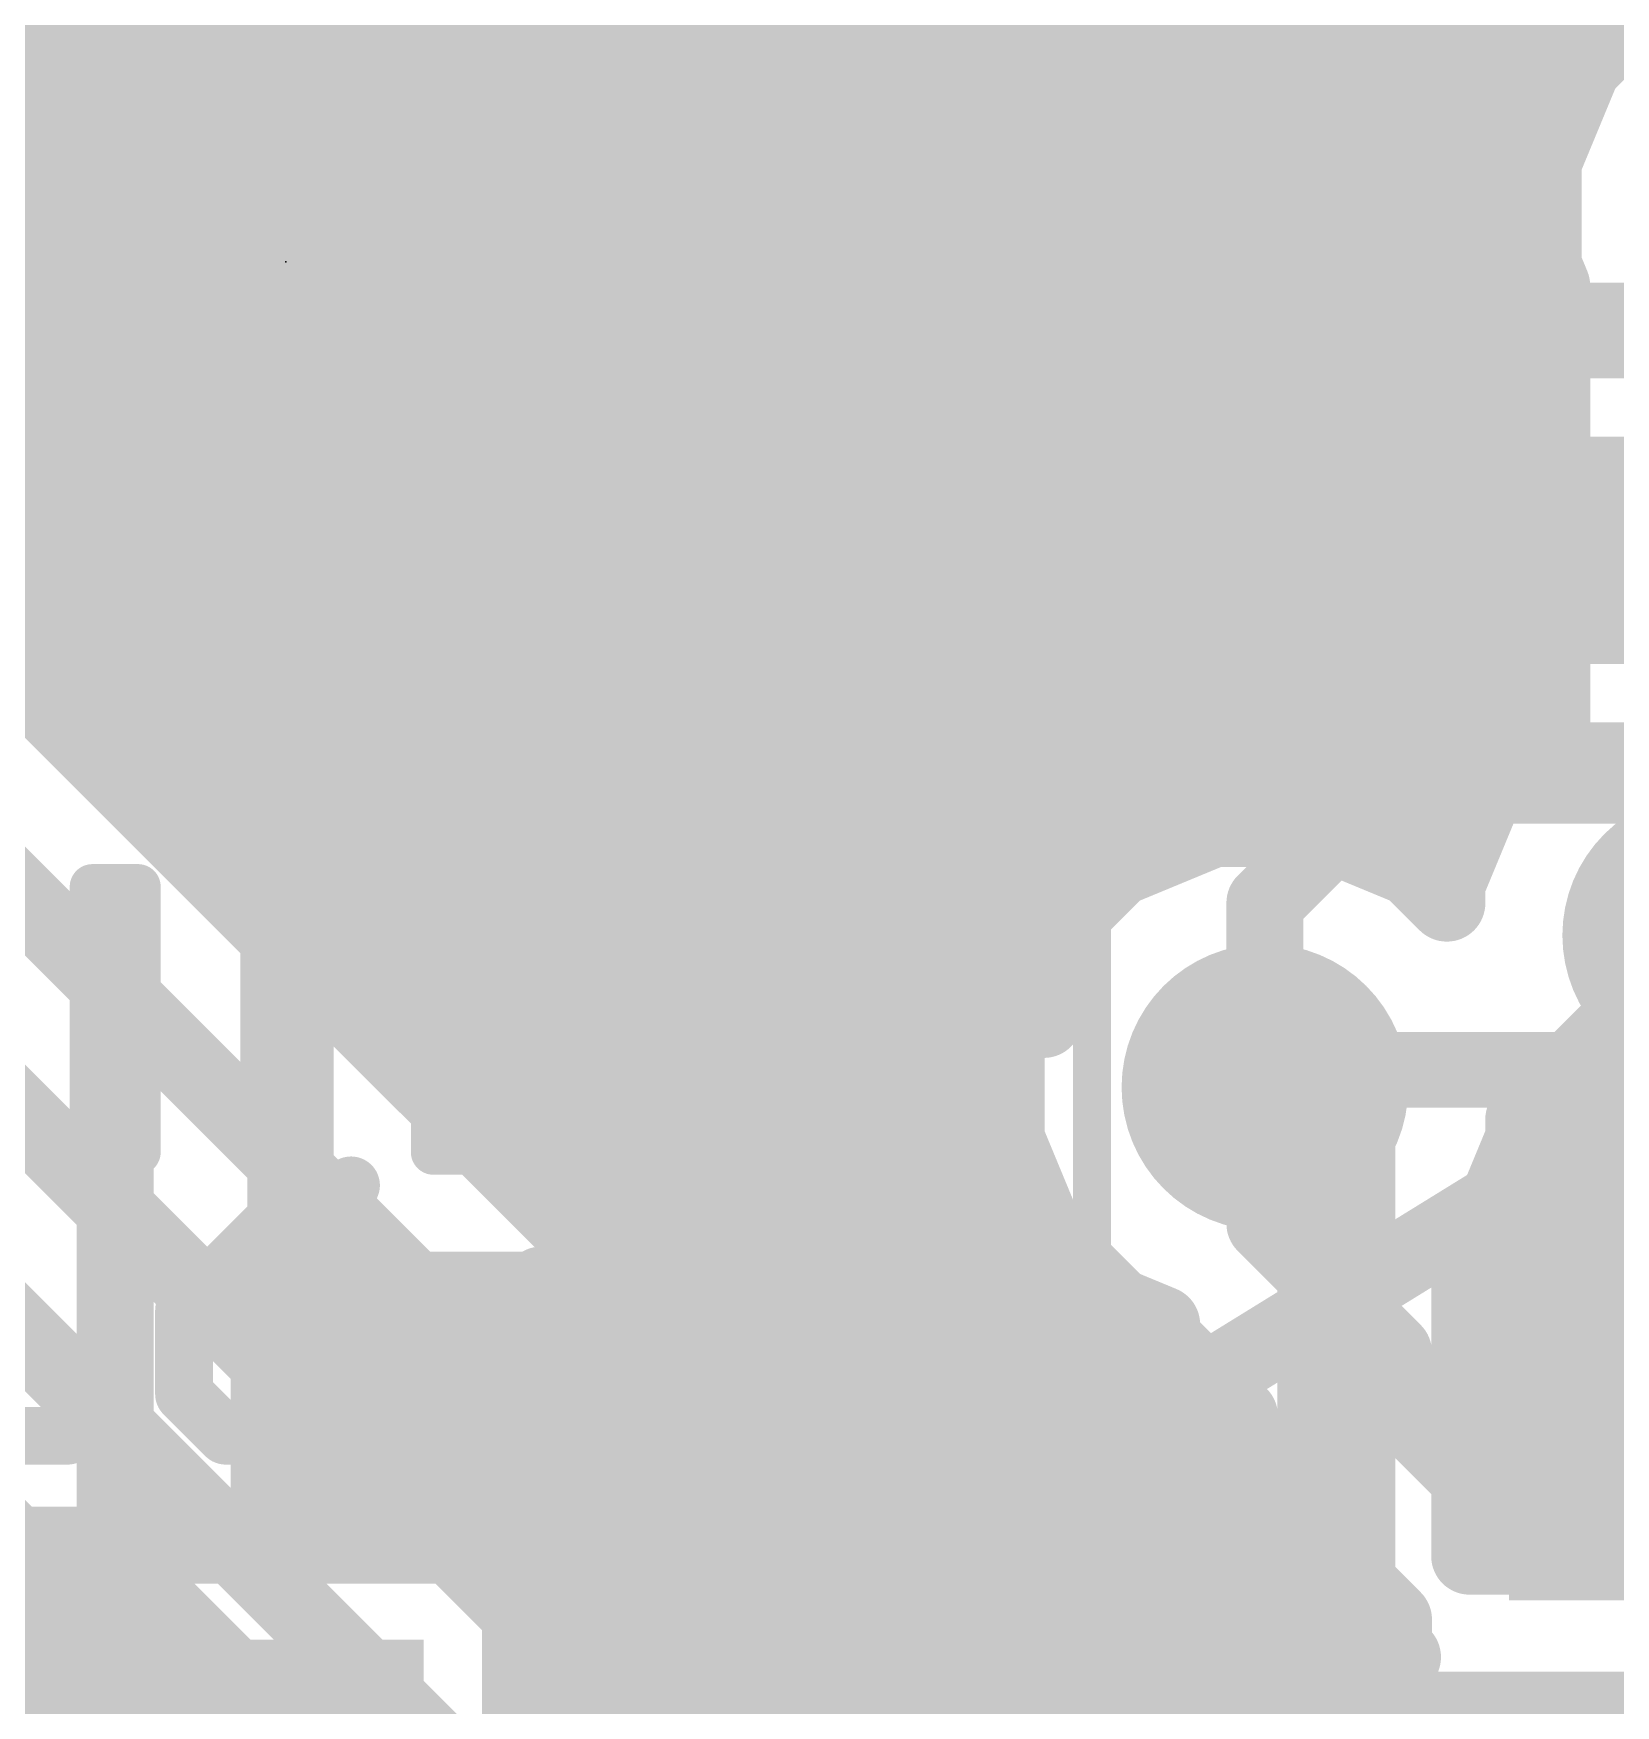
# Model space of a CAD drawing. Extents: x 2.9 to 30.2, y 6.6 to 27.7.
# Drawn here: x 20.988 to 25.162, y 9.016 to 13.43 of the extents above; entities that cross this region are included whole.
import ezdxf

# ---------------------------------------------------------------- set-up
doc = ezdxf.new("R2010")
doc.units = 0
for name, color, linetype in [('1', 22, 'CONTINUOUS'), ('16', 175, 'CONTINUOUS'), ('18', 82, 'CONTINUOUS'), ('21', 2, 'CONTINUOUS'), ('22', 6, 'CONTINUOUS'), ('23', 7, 'CONTINUOUS'), ('25', 253, 'CONTINUOUS'), ('39', 22, 'CONTINUOUS')]:
    doc.layers.add(name, color=color, linetype=linetype)

# ---------------------------------------------------------------- blocks, each defined once
blk = doc.blocks.new('RECT')
blk.add_solid([(-0.5, -0.5), (0.5, -0.5), (-0.5, 0.5), (0.5, 0.5)])
blk = doc.blocks.new('RECT131200X38400R50')
at = {"const_width": 0.06}
blk.add_lwpolyline([(0.38, -0.06), (0.38, 0.06, 0.4142), (0.35, 0.09), (-0.35, 0.09, 0.4142), (-0.38, 0.06), (-0.38, -0.06, 0.4142), (-0.35, -0.09), (0.35, -0.09, 0.4142)], format="xyb", close=True, dxfattribs=at)
blk.add_solid([(-0.365, -0.075), (0.365, -0.075), (-0.365, 0.075), (0.365, 0.075)])
blk = doc.blocks.new('ROUNDV')
at = {"const_width": 0.5}
blk.add_lwpolyline([(0, -0.25, 1), (0, 0.25, 1), (0, -0.25)], format="xyb", dxfattribs=at)

msp = doc.modelspace()

# ---------------------------------------------------------------- linework, layer by layer
at = {"layer": '1', "const_width": 0.2032}
for points in [[(21.5519, 12.9286), (21.5519, 14.0614)], [(21.7551, 14.0614), (21.7551, 12.9286)], [(24.3683, 13.0659), (24.3683, 13.541)], [(21.5519, 13.4112), (21.7551, 13.4112)], [(21.5519, 13.208), (21.7551, 13.208)], [(24.1294, 12.827), (24.3683, 13.0659)], [(21.5519, 13.0048), (21.7551, 13.0048)], [(20.3683, 12.9286), (21.5519, 12.9286)], [(21.5519, 12.9286), (21.5519, 12.7254)], [(21.7551, 12.9286), (21.5519, 12.9286)], [(21.7551, 12.7254), (21.7551, 12.9286)], [(21.7551, 12.9286), (22.9387, 12.9286)], [(22.9387, 12.9286), (22.9387, 12.7254)], [(20.3683, 12.8016), (21.5519, 12.8016)], [(21.7551, 12.8016), (22.9387, 12.8016)], [(23.6535, 12.827), (24.1294, 12.827)], [(21.5519, 12.7254), (20.3683, 12.7254)], [(21.5519, 11.5926), (21.5519, 12.7254)], [(21.5519, 12.7254), (21.7551, 12.7254)], [(21.7551, 12.7254), (21.7551, 11.5926)], [(22.9387, 12.7254), (21.7551, 12.7254)], [(24.554, 12.377), (24.8468, 12.6698)], [(24.8468, 12.6698), (25.3698, 12.6698)], [(21.5519, 12.5984), (21.7551, 12.5984)], [(21.5519, 12.3952), (21.7551, 12.3952)], [(23.6535, 12.377), (24.554, 12.377)], [(21.5519, 12.192), (21.7551, 12.192)], [(24.6787, 11.927), (24.8167, 12.065)], [(24.8167, 12.065), (25.273, 12.065)], [(21.5519, 11.9888), (21.7551, 11.9888)], [(24.1294, 11.927), (23.6535, 11.927)], [(23.6535, 11.927), (24.6787, 11.927)], [(24.1294, 11.927), (24.3683, 11.6881)], [(21.5519, 11.7856), (21.7551, 11.7856)], [(24.3683, 11.6881), (24.3683, 11.2659)], [(21.6535, 11.5926), (21.5519, 11.5926)], [(21.6535, 11.5926), (21.6535, 10.827)], [(21.6535, 10.827), (21.6535, 11.5926)], [(21.7551, 11.5926), (21.6535, 11.5926)], [(21.6535, 11.5824), (21.6535, 11.5824)], [(21.6535, 11.3792), (21.6535, 11.3792)], [(24.3683, 11.2659), (24.237, 11.1346)], [(21.6535, 11.176), (21.6535, 11.176)], [(24.237, 10.648), (24.237, 11.1346)], [(23.4283, 10.3259), (23.4283, 11.0522)], [(23.4283, 11.0522), (23.6753, 11.0522)], [(23.658, 11.0349), (23.554, 10.7839)], [(23.6753, 11.0522), (23.658, 11.0349)], [(25.056, 10.705), (25.4, 11.049)], [(21.6535, 10.9728), (21.6535, 10.9728)], [(23.4283, 10.9728), (23.6323, 10.9728)], [(21.2035, 10.827), (21.2035, 9.4035)], [(21.6535, 10.0614), (21.6535, 10.827)], [(21.6535, 10.827), (21.6535, 10.827)], [(21.6535, 10.827), (21.6535, 10.0614)], [(21.6535, 10.827), (21.6535, 10.827)], [(21.6535, 10.827), (21.6787, 10.8018)], [(21.6787, 10.8018), (21.6787, 10.3259)], [(21.6535, 10.7696), (21.6535, 10.7696)], [(23.4283, 10.7696), (23.554, 10.7696)], [(23.554, 10.7839), (23.554, 10.5122)], [(25.056, 10.119), (25.056, 10.705)], [(24.237, 10.648), (24.237, 10.288)], [(21.6535, 10.5664), (21.6535, 10.5664)], [(23.4283, 10.5664), (23.554, 10.5664)], [(23.554, 10.5122), (23.658, 10.2612)], [(21.6535, 10.3632), (21.6535, 10.3632)], [(23.4283, 10.3632), (23.6158, 10.3632)], [(21.8924, 10.1122), (21.6787, 10.3259)], [(23.2146, 10.1122), (23.4283, 10.3259)], [(24.237, 10.288), (24.5762, 9.9488)], [(23.658, 10.2612), (23.8502, 10.069)], [(21.6535, 10.16), (21.6535, 10.16)], [(23.2624, 10.16), (23.7592, 10.16)], [(21.8739, 10.0897), (21.9128, 10.1122)], [(23.1618, 10.1122), (21.8924, 10.1122)], [(21.9128, 10.1122), (22.3146, 10.1122)], [(22.3146, 10.1122), (22.3285, 10.1261)], [(22.3285, 10.1261), (22.3424, 10.1122)], [(22.3424, 10.1122), (22.7646, 10.1122)], [(22.7646, 10.1122), (22.7785, 10.1261)], [(22.7785, 10.1261), (22.7924, 10.1122)], [(22.7924, 10.1122), (23.2146, 10.1122)], [(23.495, 9.779), (23.1618, 10.1122)], [(21.6099, 9.5718), (21.6099, 10.0614)], [(21.6099, 10.0614), (21.6535, 10.0614)], [(21.6535, 10.0614), (21.7682, 10.0614)], [(21.7682, 10.0614), (21.8739, 10.0897)], [(23.8502, 10.069), (23.9032, 10.047)], [(23.9032, 10.047), (24.1698, 9.7805)], [(21.6099, 9.9568), (23.9935, 9.9568)], [(24.5762, 9.9488), (24.5762, 9.8178)], [(24.5762, 9.8178), (24.7548, 9.6392)], [(21.6099, 9.7536), (24.1698, 9.7536)], [(24.1698, 9.7805), (24.1698, 9.6494)], [(24.1698, 9.6494), (24.3483, 9.4709)], [(24.7548, 9.6392), (24.8858, 9.6392)], [(24.8858, 9.6392), (25.056, 9.469)], [(21.6869, 9.4948), (21.6099, 9.5718)], [(21.6313, 9.5504), (24.2688, 9.5504)], [(22.1433, 9.4948), (21.6869, 9.4948)], [(22.3218, 9.3163), (22.1433, 9.4948)], [(24.3483, 9.4709), (24.5762, 9.243)], [(21.2035, 9.4035), (21.717, 8.89)], [(22.2908, 9.3472), (24.472, 9.3472)], [(22.3218, 8.4637), (22.3218, 9.3163)], [(24.5762, 9.243), (24.5762, 9.1677)], [(24.5762, 9.1677), (24.5999, 9.144)], [(22.3218, 9.144), (24.5999, 9.144)], [(24.5999, 9.144), (24.5762, 9.1203)], [(24.5762, 9.1203), (24.5762, 8.5273)], [(24.5762, 8.9518), (24.5762, 8.5178)], [(22.3218, 8.9408), (24.5762, 8.9408)]]:
    msp.add_lwpolyline(points, dxfattribs=at)
at = {"layer": '1', "const_width": 0.1016}
for points in [[(21.5519, 13.462, 1), (21.5519, 13.3604)], [(21.7551, 13.3604, 1), (21.7551, 13.462)], [(21.5519, 13.2588, 1), (21.5519, 13.1572)], [(21.7551, 13.1572, 1), (21.7551, 13.2588)], [(24.4042, 13.03, 1), (24.3324, 13.1018)], [(24.3175, 13.0659, 1), (24.4191, 13.0659)], [(21.5519, 13.0556, 1), (21.5519, 12.954)], [(21.7551, 12.954, 1), (21.7551, 13.0556)], [(21.6027, 12.9286, 1), (21.5011, 12.9286)], [(21.5519, 12.9794, 1), (21.5519, 12.8778)], [(21.5519, 12.8778, 1), (21.5519, 12.9794)], [(21.8059, 12.9286, 1), (21.7043, 12.9286)], [(21.7551, 12.9794, 1), (21.7551, 12.8778)], [(21.7551, 12.8778, 1), (21.7551, 12.9794)], [(22.9895, 12.9286, 1), (22.8879, 12.9286)], [(22.9387, 12.8778, 1), (22.9387, 12.9794)], [(21.5011, 12.9286, 1), (21.6027, 12.9286)], [(21.7043, 12.9286, 1), (21.8059, 12.9286)], [(21.5519, 12.7508, 1), (21.5519, 12.8524)], [(21.7551, 12.8524, 1), (21.7551, 12.7508)], [(22.9387, 12.7508, 1), (22.9387, 12.8524)], [(23.6535, 12.8778, 1), (23.6535, 12.7762)], [(24.0935, 12.8629, 1), (24.1653, 12.7911)], [(24.1294, 12.7762, 1), (24.1294, 12.8778)], [(21.6027, 12.7254, 1), (21.5011, 12.7254)], [(21.5519, 12.7762, 1), (21.5519, 12.6746)], [(21.5519, 12.6746, 1), (21.5519, 12.7762)], [(21.8059, 12.7254, 1), (21.7043, 12.7254)], [(21.7551, 12.7762, 1), (21.7551, 12.6746)], [(21.7551, 12.6746, 1), (21.7551, 12.7762)], [(22.9387, 12.6746, 1), (22.9387, 12.7762)], [(21.5011, 12.7254, 1), (21.6027, 12.7254)], [(21.7043, 12.7254, 1), (21.8059, 12.7254)], [(22.8879, 12.7254, 1), (22.9895, 12.7254)], [(24.8468, 12.7206, 1), (24.8468, 12.619)], [(24.8827, 12.6339, 1), (24.8108, 12.7057)], [(21.5519, 12.6492, 1), (21.5519, 12.5476)], [(21.7551, 12.5476, 1), (21.7551, 12.6492)], [(21.5519, 12.446, 1), (21.5519, 12.3444)], [(21.7551, 12.3444, 1), (21.7551, 12.446)], [(23.6535, 12.4278, 1), (23.6535, 12.3262)], [(24.518, 12.4129, 1), (24.5899, 12.3411)], [(24.554, 12.3262, 1), (24.554, 12.4278)], [(21.5519, 12.2428, 1), (21.5519, 12.1412)], [(21.7551, 12.1412, 1), (21.7551, 12.2428)], [(24.8167, 12.1158, 1), (24.8167, 12.0142)], [(24.8526, 12.0291, 1), (24.7808, 12.1009)], [(21.5519, 12.0396, 1), (21.5519, 11.938)], [(21.7551, 11.938, 1), (21.7551, 12.0396)], [(23.6535, 11.9778, 1), (23.6535, 11.8762)], [(23.6535, 11.9778, 1), (23.6535, 11.8762)], [(24.1653, 11.9629, 1), (24.0935, 11.8911)], [(24.1294, 11.8762, 1), (24.1294, 11.9778)], [(24.6428, 11.9629, 1), (24.7146, 11.8911)], [(24.6787, 11.8762, 1), (24.6787, 11.9778)], [(21.5519, 11.8364, 1), (21.5519, 11.7348)], [(21.7551, 11.7348, 1), (21.7551, 11.8364)], [(24.4191, 11.6881, 1), (24.3175, 11.6881)], [(24.3324, 11.6522, 1), (24.4042, 11.724)], [(21.5519, 11.6434, 1), (21.5519, 11.5418)], [(21.7043, 11.5926, 1), (21.6027, 11.5926)], [(21.7043, 11.5926, 1), (21.6027, 11.5926)], [(21.6535, 11.6434, 1), (21.6535, 11.5418)], [(21.6535, 11.6332, 1), (21.6535, 11.5316)], [(21.6535, 11.5418, 1), (21.6535, 11.6434)], [(21.6535, 11.5316, 1), (21.6535, 11.6332)], [(21.7551, 11.5418, 1), (21.7551, 11.6434)], [(21.5011, 11.5926, 1), (21.6027, 11.5926)], [(21.7043, 11.5926, 1), (21.8059, 11.5926)], [(21.6535, 11.43, 1), (21.6535, 11.3284)], [(21.6535, 11.3284, 1), (21.6535, 11.43)], [(24.4042, 11.23, 1), (24.3324, 11.3018)], [(24.3175, 11.2659, 1), (24.4191, 11.2659)], [(21.6535, 11.2268, 1), (21.6535, 11.1252)], [(21.6535, 11.1252, 1), (21.6535, 11.2268)], [(24.2878, 11.1346, 1), (24.1862, 11.1346)], [(24.2011, 11.1706, 1), (24.273, 11.0987)], [(23.4791, 11.0522, 1), (23.3775, 11.0522)], [(23.4283, 11.103, 1), (23.4283, 11.0014)], [(23.705, 11.0155, 1), (23.6111, 11.0544)], [(23.7112, 11.0163, 1), (23.6394, 11.0881)], [(23.6753, 11.0014, 1), (23.6753, 11.103)], [(23.6221, 11.0709, 1), (23.6939, 10.999)], [(21.6535, 11.0236, 1), (21.6535, 10.922)], [(21.6535, 10.922, 1), (21.6535, 11.0236)], [(23.4283, 11.0236, 1), (23.4283, 10.922)], [(23.6323, 10.922, 1), (23.6323, 11.0236)], [(21.2543, 10.827, 1), (21.1527, 10.827)], [(21.7043, 10.827, 1), (21.6027, 10.827)], [(21.6535, 10.8778, 1), (21.6535, 10.7762)], [(21.7043, 10.827, 1), (21.6027, 10.827)], [(21.6535, 10.8778, 1), (21.6535, 10.7762)], [(21.6894, 10.8629, 1), (21.6176, 10.7911)], [(21.7295, 10.8018, 1), (21.6279, 10.8018)], [(21.6535, 10.7762, 1), (21.6535, 10.8778)], [(21.6535, 10.7762, 1), (21.6535, 10.8778)], [(21.6027, 10.827, 1), (21.7043, 10.827)], [(21.6027, 10.827, 1), (21.7043, 10.827)], [(21.6535, 10.8204, 1), (21.6535, 10.7188)], [(21.6428, 10.7659, 1), (21.7146, 10.8377)], [(21.6535, 10.7188, 1), (21.6535, 10.8204)], [(23.4283, 10.8204, 1), (23.4283, 10.7188)], [(23.6048, 10.7839, 1), (23.5032, 10.7839)], [(23.554, 10.7188, 1), (23.554, 10.8204)], [(23.5071, 10.8033, 1), (23.601, 10.7645)], [(25.1068, 10.705, 1), (25.0052, 10.705)], [(25.0201, 10.7409, 1), (25.0919, 10.6691)], [(24.2878, 10.648, 1), (24.1862, 10.648)], [(24.1862, 10.648, 1), (24.2878, 10.648)], [(21.6535, 10.6172, 1), (21.6535, 10.5156)], [(21.6535, 10.5156, 1), (21.6535, 10.6172)], [(23.4283, 10.6172, 1), (23.4283, 10.5156)], [(23.554, 10.5156, 1), (23.554, 10.6172)], [(23.601, 10.5316, 1), (23.5071, 10.4927)], [(23.5032, 10.5122, 1), (23.6048, 10.5122)], [(21.6535, 10.414, 1), (21.6535, 10.3124)], [(21.6535, 10.3124, 1), (21.6535, 10.414)], [(23.4283, 10.414, 1), (23.4283, 10.3124)], [(23.6158, 10.3124, 1), (23.6158, 10.414)], [(21.7146, 10.3618, 1), (21.6428, 10.29)], [(23.4642, 10.29, 1), (23.3924, 10.3618)], [(21.6279, 10.3259, 1), (21.7295, 10.3259)], [(23.3775, 10.3259, 1), (23.4791, 10.3259)], [(24.273, 10.3239, 1), (24.2011, 10.252)], [(23.6939, 10.2971, 1), (23.6221, 10.2252)], [(23.6111, 10.2417, 1), (23.705, 10.2806)], [(24.1862, 10.288, 1), (24.2878, 10.288)], [(21.6535, 10.2108, 1), (21.6535, 10.1092)], [(21.6535, 10.1092, 1), (21.6535, 10.2108)], [(23.2624, 10.2108, 1), (23.2624, 10.1092)], [(23.7592, 10.1092, 1), (23.7592, 10.2108)], [(21.8924, 10.163, 1), (21.8924, 10.0614)], [(21.8565, 10.0763, 1), (21.9283, 10.1481)], [(21.9128, 10.163, 1), (21.9128, 10.0614)], [(21.9382, 10.0682, 1), (21.8874, 10.1562)], [(22.2787, 10.1481, 1), (22.3505, 10.0763)], [(22.3644, 10.162, 1), (22.2926, 10.0902)], [(22.3424, 10.163, 1), (22.3424, 10.0614)], [(22.3644, 10.0902, 1), (22.2926, 10.162)], [(22.3065, 10.0763, 1), (22.3783, 10.1481)], [(22.3146, 10.0614, 1), (22.3146, 10.163)], [(22.7287, 10.1481, 1), (22.8005, 10.0763)], [(22.8144, 10.162, 1), (22.7426, 10.0902)], [(22.7924, 10.163, 1), (22.7924, 10.0614)], [(22.8144, 10.0902, 1), (22.7426, 10.162)], [(22.7565, 10.0763, 1), (22.8283, 10.1481)], [(22.7646, 10.0614, 1), (22.7646, 10.163)], [(23.1977, 10.1481, 1), (23.1259, 10.0763)], [(23.1618, 10.0614, 1), (23.1618, 10.163)], [(23.1787, 10.1481, 1), (23.2505, 10.0763)], [(23.2146, 10.0614, 1), (23.2146, 10.163)], [(21.6607, 10.0614, 1), (21.5591, 10.0614)], [(21.6099, 10.1122, 1), (21.6099, 10.0106)], [(21.6535, 10.1122, 1), (21.6535, 10.0106)], [(21.6535, 10.0106, 1), (21.6535, 10.1122)], [(21.7551, 10.1105, 1), (21.7814, 10.0123)], [(21.7682, 10.0106, 1), (21.7682, 10.1122)], [(21.8485, 10.1337, 1), (21.8993, 10.0457)], [(21.8871, 10.0407, 1), (21.8608, 10.1388)], [(23.8696, 10.116, 1), (23.8307, 10.0221)], [(23.8142, 10.0331, 1), (23.8861, 10.1049)], [(25.0052, 10.119, 1), (25.1068, 10.119)], [(21.6027, 10.0614, 1), (21.7043, 10.0614)], [(21.6027, 10.0614, 1), (21.7043, 10.0614)], [(23.9391, 10.083, 1), (23.8673, 10.0111)], [(23.8838, 10.0001, 1), (23.9227, 10.094)], [(21.6099, 10.0076, 1), (21.6099, 9.906)], [(23.9935, 9.906, 1), (23.9935, 10.0076)], [(24.627, 9.9488, 1), (24.5254, 9.9488)], [(24.5403, 9.9129, 1), (24.6121, 9.9847)], [(24.6121, 9.8537, 1), (24.5403, 9.7818)], [(21.6099, 9.8044, 1), (21.6099, 9.7028)], [(23.4591, 9.7431, 1), (23.5309, 9.8149)], [(24.2206, 9.7805, 1), (24.119, 9.7805)], [(24.1339, 9.7445, 1), (24.2057, 9.8164)], [(24.1698, 9.7028, 1), (24.1698, 9.8044)], [(24.5254, 9.8178, 1), (24.627, 9.8178)], [(24.2057, 9.6853, 1), (24.1339, 9.6135)], [(24.7548, 9.69, 1), (24.7548, 9.5884)], [(24.7188, 9.6033, 1), (24.7907, 9.6751)], [(24.9217, 9.6751, 1), (24.8499, 9.6033)], [(24.8858, 9.5884, 1), (24.8858, 9.69)], [(21.6458, 9.6078, 1), (21.574, 9.5359)], [(24.119, 9.6494, 1), (24.2206, 9.6494)], [(21.5591, 9.5718, 1), (21.6607, 9.5718)], [(21.6313, 9.6012, 1), (21.6313, 9.4996)], [(24.2688, 9.4996, 1), (24.2688, 9.6012)], [(21.6869, 9.5456, 1), (21.6869, 9.444)], [(21.651, 9.4589, 1), (21.7229, 9.5307)], [(22.1792, 9.5307, 1), (22.1073, 9.4589)], [(22.1433, 9.444, 1), (22.1433, 9.5456)], [(24.3843, 9.5068, 1), (24.3124, 9.4349)], [(24.3124, 9.4349, 1), (24.3843, 9.5068)], [(25.0201, 9.4331, 1), (25.0919, 9.5049)], [(21.2394, 9.4394, 1), (21.1676, 9.3676)], [(21.1527, 9.4035, 1), (21.2543, 9.4035)], [(22.2908, 9.398, 1), (22.2908, 9.2964)], [(24.472, 9.2964, 1), (24.472, 9.398)], [(22.3726, 9.3163, 1), (22.271, 9.3163)], [(22.2859, 9.2803, 1), (22.3577, 9.3522)], [(24.627, 9.243, 1), (24.5254, 9.243)], [(24.5403, 9.2071, 1), (24.6121, 9.2789)], [(24.6121, 9.2037, 1), (24.5403, 9.1318)], [(22.3218, 9.1948, 1), (22.3218, 9.0932)], [(24.6359, 9.1081, 1), (24.564, 9.1799)], [(24.564, 9.1081, 1), (24.6359, 9.1799)], [(24.5999, 9.0932, 1), (24.5999, 9.1948)], [(24.627, 9.1203, 1), (24.5254, 9.1203)], [(24.5254, 9.1677, 1), (24.627, 9.1677)], [(24.5403, 9.1562, 1), (24.6121, 9.0843)], [(24.627, 8.9518, 1), (24.5254, 8.9518)], [(22.3218, 8.9916, 1), (22.3218, 8.89)], [(24.5762, 8.89, 1), (24.5762, 8.9916)]]:
    msp.add_lwpolyline(points, format="xyb", dxfattribs=at)
at = {"layer": '16', "const_width": 0.2032}
for points in [[(25.2671, 13.533), (25.075, 13.3409)], [(18.5448, 13.4112), (25.1453, 13.4112)], [(25.075, 13.3409), (24.971, 13.0899)], [(18.5448, 13.208), (25.0199, 13.208)], [(24.971, 13.0899), (24.971, 12.8181)], [(18.5448, 13.0048), (24.971, 13.0048)], [(18.5448, 12.8016), (24.9779, 12.8016)], [(24.971, 12.8181), (24.9936, 12.7636)], [(24.9936, 12.7636), (24.9936, 11.6085)], [(18.5448, 12.5984), (24.9936, 12.5984)], [(18.5448, 12.3952), (24.9936, 12.3952)], [(18.5448, 12.192), (24.9936, 12.192)], [(18.5448, 11.9888), (24.9936, 11.9888)], [(18.5448, 11.7856), (24.9936, 11.7856)], [(20.9221, 11.7574), (18.5448, 11.7574)], [(21.1602, 11.5193), (20.9221, 11.7574)], [(24.9936, 11.6085), (24.821, 11.4359)], [(21.0971, 11.5824), (24.9675, 11.5824)], [(23.3613, 9.3182), (21.1602, 11.5193)], [(24.821, 11.4359), (24.717, 11.1849)], [(21.3003, 11.3792), (24.7975, 11.3792)], [(20.7538, 11.351), (23.193, 8.9118)], [(24.1012, 11.331), (23.8502, 11.2271)], [(24.3729, 11.331), (24.1012, 11.331)], [(24.6239, 11.2271), (24.3729, 11.331)], [(23.8502, 11.2271), (23.658, 11.0349)], [(24.717, 11.134), (24.6239, 11.2271)], [(21.5035, 11.176), (23.7991, 11.176)], [(24.675, 11.176), (24.717, 11.176)], [(24.717, 11.1849), (24.717, 11.134)], [(23.658, 11.0349), (23.554, 10.7839)], [(21.7067, 10.9728), (23.6323, 10.9728)], [(21.9099, 10.7696), (23.554, 10.7696)], [(23.554, 10.7839), (23.554, 10.5122)], [(20.862, 10.668), (23.1481, 8.382)], [(24.3709, 10.5142), (24.237, 10.648)], [(22.1131, 10.5664), (23.554, 10.5664)], [(24.92, 10.5122), (24.92, 10.5631)], [(24.92, 10.5631), (25.0131, 10.47)], [(23.554, 10.5122), (23.658, 10.2612)], [(24.3709, 10.5142), (24.3709, 9.0039)], [(24.8161, 10.2612), (24.92, 10.5122)], [(25.0131, 10.47), (25.2641, 10.366)], [(22.3163, 10.3632), (23.6158, 10.3632)], [(24.8583, 10.3632), (25.7076, 10.3632)], [(20.6937, 10.2616), (22.098, 8.8573)], [(23.658, 10.2612), (23.8502, 10.069)], [(24.7773, 10.2224), (24.8161, 10.2612)], [(24.7773, 9.4103), (24.7773, 10.2224)], [(22.5195, 10.16), (23.7592, 10.16)], [(24.7773, 10.16), (25.8736, 10.16)], [(23.8502, 10.069), (23.9645, 10.0217)], [(23.9645, 10.0217), (23.9645, 9.3182)], [(22.7227, 9.9568), (23.9645, 9.9568)], [(24.7773, 9.9568), (26.0768, 9.9568)], [(20.5254, 9.8552), (21.6916, 8.689)], [(22.9259, 9.7536), (23.9645, 9.7536)], [(24.7773, 9.7536), (26.28, 9.7536)], [(23.1291, 9.5504), (23.9645, 9.5504)], [(24.7773, 9.5504), (29.1874, 9.5504)], [(25.4885, 9.4103), (24.7773, 9.4103)], [(3.2131, 9.3472), (21.0334, 9.3472)], [(23.3323, 9.3472), (23.9645, 9.3472)], [(23.9645, 9.3182), (23.3613, 9.3182)], [(3.2131, 9.144), (21.2366, 9.144)], [(24.3709, 9.0039), (25.3202, 9.0039)], [(3.2131, 8.9408), (21.4398, 8.9408)]]:
    msp.add_lwpolyline(points, dxfattribs=at)
at = {"layer": '16', "const_width": 0.1016}
for points in [[(25.1453, 13.3604, 1), (25.1453, 13.462)], [(25.0391, 13.3768, 1), (25.1109, 13.305)], [(25.1219, 13.3214, 1), (25.028, 13.3603)], [(25.0199, 13.1572, 1), (25.0199, 13.2588)], [(25.0218, 13.0899, 1), (24.9202, 13.0899)], [(24.9241, 13.1093, 1), (25.0179, 13.0704)], [(24.971, 12.954, 1), (24.971, 13.0556)], [(25.0179, 12.8376, 1), (24.9241, 12.7987)], [(24.9779, 12.7508, 1), (24.9779, 12.8524)], [(24.9202, 12.8181, 1), (25.0218, 12.8181)], [(25.0444, 12.7636, 1), (24.9428, 12.7636)], [(24.9467, 12.7441, 1), (25.0405, 12.783)], [(24.9936, 12.5476, 1), (24.9936, 12.6492)], [(24.9936, 12.3444, 1), (24.9936, 12.446)], [(24.9936, 12.1412, 1), (24.9936, 12.2428)], [(24.9936, 11.938, 1), (24.9936, 12.0396)], [(24.9936, 11.7348, 1), (24.9936, 11.8364)], [(20.958, 11.7933, 1), (20.8862, 11.7215)], [(20.9221, 11.7066, 1), (20.9221, 11.8082)], [(25.0295, 11.5726, 1), (24.9577, 11.6444)], [(21.0971, 11.6332, 1), (21.0971, 11.5316)], [(24.9428, 11.6085, 1), (25.0444, 11.6085)], [(24.9675, 11.5316, 1), (24.9675, 11.6332)], [(21.1961, 11.5553, 1), (21.1243, 11.4834)], [(21.1243, 11.4834, 1), (21.1961, 11.5553)], [(24.7851, 11.4718, 1), (24.8569, 11.4)], [(24.8679, 11.4164, 1), (24.774, 11.4553)], [(21.3003, 11.43, 1), (21.3003, 11.3284)], [(24.7975, 11.3284, 1), (24.7975, 11.43)], [(24.1012, 11.3818, 1), (24.1012, 11.2802)], [(24.1206, 11.2841, 1), (24.0817, 11.378)], [(24.3923, 11.378, 1), (24.3535, 11.2841)], [(24.3729, 11.2802, 1), (24.3729, 11.3818)], [(23.8307, 11.274, 1), (23.8696, 11.1801)], [(23.8861, 11.1911, 1), (23.8142, 11.263)], [(24.6598, 11.263, 1), (24.588, 11.1911)], [(24.6045, 11.1801, 1), (24.6434, 11.274)], [(21.5035, 11.2268, 1), (21.5035, 11.1252)], [(23.7991, 11.1252, 1), (23.7991, 11.2268)], [(24.675, 11.2268, 1), (24.675, 11.1252)], [(24.7678, 11.1849, 1), (24.6662, 11.1849)], [(24.6701, 11.2043, 1), (24.7639, 11.1654)], [(24.717, 11.1252, 1), (24.717, 11.2268)], [(24.6811, 11.0981, 1), (24.7529, 11.1699)], [(24.6662, 11.134, 1), (24.7678, 11.134)], [(23.705, 11.0155, 1), (23.6111, 11.0544)], [(23.6221, 11.0708, 1), (23.6939, 10.999)], [(21.7067, 11.0236, 1), (21.7067, 10.922)], [(23.6323, 10.922, 1), (23.6323, 11.0236)], [(21.9099, 10.8204, 1), (21.9099, 10.7188)], [(23.6048, 10.7839, 1), (23.5032, 10.7839)], [(23.554, 10.7188, 1), (23.554, 10.8204)], [(23.5071, 10.8033, 1), (23.601, 10.7645)], [(24.273, 10.684, 1), (24.2011, 10.6121)], [(22.1131, 10.6172, 1), (22.1131, 10.5156)], [(23.554, 10.5156, 1), (23.554, 10.6172)], [(24.9708, 10.5631, 1), (24.8692, 10.5631)], [(24.956, 10.599, 1), (24.8841, 10.5271)], [(23.601, 10.5316, 1), (23.5071, 10.4927)], [(24.4217, 10.5142, 1), (24.3201, 10.5142)], [(24.335, 10.4783, 1), (24.4068, 10.5501)], [(24.967, 10.4927, 1), (24.8731, 10.5316)], [(23.5032, 10.5122, 1), (23.6048, 10.5122)], [(24.8692, 10.5122, 1), (24.9708, 10.5122)], [(25.0325, 10.5169, 1), (24.9937, 10.423)], [(24.9772, 10.4341, 1), (25.049, 10.5059)], [(22.3163, 10.414, 1), (22.3163, 10.3124)], [(23.6158, 10.3124, 1), (23.6158, 10.414)], [(24.8583, 10.414, 1), (24.8583, 10.3124)], [(23.6939, 10.2971, 1), (23.6221, 10.2252)], [(23.6111, 10.2417, 1), (23.705, 10.2806)], [(24.7691, 10.2806, 1), (24.863, 10.2417)], [(24.852, 10.2252, 1), (24.7801, 10.2971)], [(24.8281, 10.2224, 1), (24.7265, 10.2224)], [(24.7414, 10.2583, 1), (24.8132, 10.1865)], [(22.5195, 10.2108, 1), (22.5195, 10.1092)], [(23.7592, 10.1092, 1), (23.7592, 10.2108)], [(24.7773, 10.2108, 1), (24.7773, 10.1092)], [(23.8696, 10.116, 1), (23.8307, 10.0221)], [(23.8142, 10.0331, 1), (23.8861, 10.1049)], [(24.0153, 10.0217, 1), (23.9137, 10.0217)], [(23.9451, 9.9747, 1), (23.9839, 10.0686)], [(22.7227, 10.0076, 1), (22.7227, 9.906)], [(23.9645, 9.906, 1), (23.9645, 10.0076)], [(24.7773, 10.0076, 1), (24.7773, 9.906)], [(22.9259, 9.8044, 1), (22.9259, 9.7028)], [(23.9645, 9.7028, 1), (23.9645, 9.8044)], [(24.7773, 9.8044, 1), (24.7773, 9.7028)], [(23.1291, 9.6012, 1), (23.1291, 9.4996)], [(23.9645, 9.4996, 1), (23.9645, 9.6012)], [(24.7773, 9.6012, 1), (24.7773, 9.4996)], [(24.7773, 9.4611, 1), (24.7773, 9.3595)], [(21.0334, 9.2964, 1), (21.0334, 9.398)], [(23.3323, 9.398, 1), (23.3323, 9.2964)], [(23.9645, 9.2964, 1), (23.9645, 9.398)], [(24.7265, 9.4103, 1), (24.8281, 9.4103)], [(23.3613, 9.369, 1), (23.3613, 9.2674)], [(23.3254, 9.2823, 1), (23.3973, 9.3541)], [(23.9645, 9.2674, 1), (23.9645, 9.369)], [(23.9137, 9.3182, 1), (24.0153, 9.3182)], [(21.2366, 9.0932, 1), (21.2366, 9.1948)], [(24.3709, 9.0547, 1), (24.3709, 8.9531)], [(24.3201, 9.0039, 1), (24.4217, 9.0039)], [(21.4398, 8.89, 1), (21.4398, 8.9916)]]:
    msp.add_lwpolyline(points, format="xyb", dxfattribs=at)
at = {"layer": '21'}
for points, const_width in [([(24.7237, 12.6207), (26.8383, 12.6207)], 0.2032), ([(24.7237, 11.5093), (24.7237, 12.6207)], 0.2032), ([(26.8383, 11.5094), (24.7237, 11.5093)], 0.2032), ([(23.6535, 10.827), (23.6535, 11.127)], 0.2032), ([(23.6535, 10.827), (23.3535, 10.827)], 0.2032), ([(27.081, 10.694), (24.481, 10.694)], 0.2), ([(24.481, 7.594), (24.481, 10.694)], 0.2), ([(20.0183, 9.4393), (21.1297, 9.4393)], 0.2032), ([(21.1297, 9.4393), (21.1297, 7.3247)], 0.2032), ([(21.1614, 7.3247), (21.1613, 9.4393)], 0.2032), ([(21.1613, 9.4393), (22.2727, 9.4393)], 0.2032), ([(22.2727, 9.4393), (22.2727, 7.3247)], 0.2032)]:
    msp.add_lwpolyline(points, dxfattribs=dict(at, const_width=const_width))
for points, const_width in [([(24.7237, 12.6715, 1), (24.7237, 12.5699)], 0.1016), ([(24.7745, 12.6207, 1), (24.6729, 12.6207)], 0.1016), ([(24.7237, 11.5601, 1), (24.7237, 11.4585)], 0.1016), ([(24.6729, 11.5093, 1), (24.7745, 11.5093)], 0.1016), ([(23.7043, 11.127, 1), (23.6027, 11.127)], 0.1016), ([(23.3535, 10.8778, 1), (23.3535, 10.7762)], 0.1016), ([(23.6535, 10.7762, 1), (23.6535, 10.8778)], 0.1016), ([(23.6027, 10.827, 1), (23.7043, 10.827)], 0.1016), ([(24.481, 10.744, 1), (24.481, 10.644)], 0.1), ([(24.531, 10.694, 1), (24.431, 10.694)], 0.1), ([(21.1805, 9.4393, 1), (21.0789, 9.4393)], 0.1016), ([(21.2121, 9.4393, 1), (21.1105, 9.4393)], 0.1016), ([(21.1613, 9.4901, 1), (21.1613, 9.3885)], 0.1016), ([(21.1297, 9.3885, 1), (21.1297, 9.4901)], 0.1016), ([(22.3235, 9.4393, 1), (22.2219, 9.4393)], 0.1016), ([(22.2727, 9.3885, 1), (22.2727, 9.4901)], 0.1016)]:
    msp.add_lwpolyline(points, format="xyb", dxfattribs=dict(at, const_width=const_width))
at = {"layer": '22', "const_width": 0.2032}
msp.add_lwpolyline([(19.829, 7.245), (26.629, 11.445)], dxfattribs=at)
at = {"layer": '23'}
msp.add_point((21.6535, 12.827), dxfattribs=at)
at = {"layer": '25', "const_width": 0.1524}
for points in [[(21.8257, 10.3892), (21.6054, 10.279)], [(21.6054, 10.279), (21.385, 10.0587)], [(21.385, 10.0587), (21.385, 9.8384)], [(21.7155, 10.0587), (21.385, 10.0587)], [(21.8257, 9.9485), (21.7155, 10.0587)], [(21.8257, 9.8384), (21.8257, 9.9485)], [(21.385, 9.8384), (21.4952, 9.7282)], [(21.7155, 9.7282), (21.8257, 9.8384)], [(20.6366, 9.7282), (21.0773, 9.7282)], [(21.4952, 9.7282), (21.7155, 9.7282)]]:
    msp.add_lwpolyline(points, dxfattribs=at)
at = {"layer": '25', "const_width": 0.0762}
for points in [[(21.8427, 10.3551, 1), (21.8086, 10.4232)], [(21.5883, 10.3131, 1), (21.6224, 10.2449)], [(21.6323, 10.2521, 1), (21.5784, 10.3059)], [(21.4231, 10.0587, 1), (21.3469, 10.0587)], [(21.385, 10.0968, 1), (21.385, 10.0206)], [(21.3581, 10.0856, 1), (21.412, 10.0317)], [(21.7425, 10.0856, 1), (21.6886, 10.0317)], [(21.7155, 10.0206, 1), (21.7155, 10.0968)], [(21.8638, 9.9485, 1), (21.7876, 9.9485)], [(21.7987, 9.9216, 1), (21.8526, 9.9755)], [(21.412, 9.8653, 1), (21.3581, 9.8114)], [(21.8526, 9.8114, 1), (21.7987, 9.8653)], [(21.3469, 9.8384, 1), (21.4231, 9.8384)], [(21.7876, 9.8384, 1), (21.8638, 9.8384)], [(21.0773, 9.6901, 1), (21.0773, 9.7663)], [(21.4952, 9.7663, 1), (21.4952, 9.6901)], [(21.7155, 9.6901, 1), (21.7155, 9.7663)], [(21.4682, 9.7013, 1), (21.5221, 9.7551)], [(21.6886, 9.7551, 1), (21.7425, 9.7013)]]:
    msp.add_lwpolyline(points, format="xyb", dxfattribs=at)
at = {"layer": '39', "const_width": 0.1}
for points in [[(27.781, 11.394), (23.781, 11.394)], [(23.781, 6.894), (23.781, 11.394)]]:
    msp.add_lwpolyline(points, dxfattribs=at)
at = {"layer": '39', "const_width": 0.05}
for points in [[(23.781, 11.419, 1), (23.781, 11.369)], [(23.806, 11.394, 1), (23.756, 11.394)]]:
    msp.add_lwpolyline(points, format="xyb", dxfattribs=at)

# ---------------------------------------------------------------- block references
at = {"layer": '1'}
for p, xscale, yscale, rotation in [((21.6535, 12.827), 2.4, 2.4, 270), ((25.056, 10.119), 0.35, 0.35, 180), ((25.056, 9.469), 0.35, 0.35, 180), ((21.717, 8.89), 0.6, 0.6, 270)]:
    msp.add_blockref('RECT', p, dxfattribs=dict(at, xscale=xscale, yscale=yscale, rotation=rotation))
for p, rotation in [((23.6535, 13.277), 180), ((23.6535, 12.827), 180), ((23.6535, 12.377), 180), ((23.6535, 11.927), 180), ((23.6535, 11.477), 180), ((21.2035, 10.827), 90), ((21.6535, 10.827), 90), ((22.1035, 10.827), 90), ((22.5535, 10.827), 90), ((23.0035, 10.827), 90)]:
    msp.add_blockref('RECT131200X38400R50', p, dxfattribs=dict(at, rotation=rotation))
at = {"layer": '1', "xscale": 0.6, "yscale": 0.6}
msp.add_blockref('RECT', (25.273, 12.065), dxfattribs=at)
at = {"layer": '18', "xscale": 0.7564, "yscale": 0.7564}
for p in [(21.59, 12.827), (21.59, 12.827), (25.4, 11.049), (25.4, 11.049), (24.237, 10.648), (24.237, 10.648), (23.495, 9.779), (23.495, 9.779)]:
    msp.add_blockref('ROUNDV', p, dxfattribs=at)

doc.saveas('drawing.dxf')
